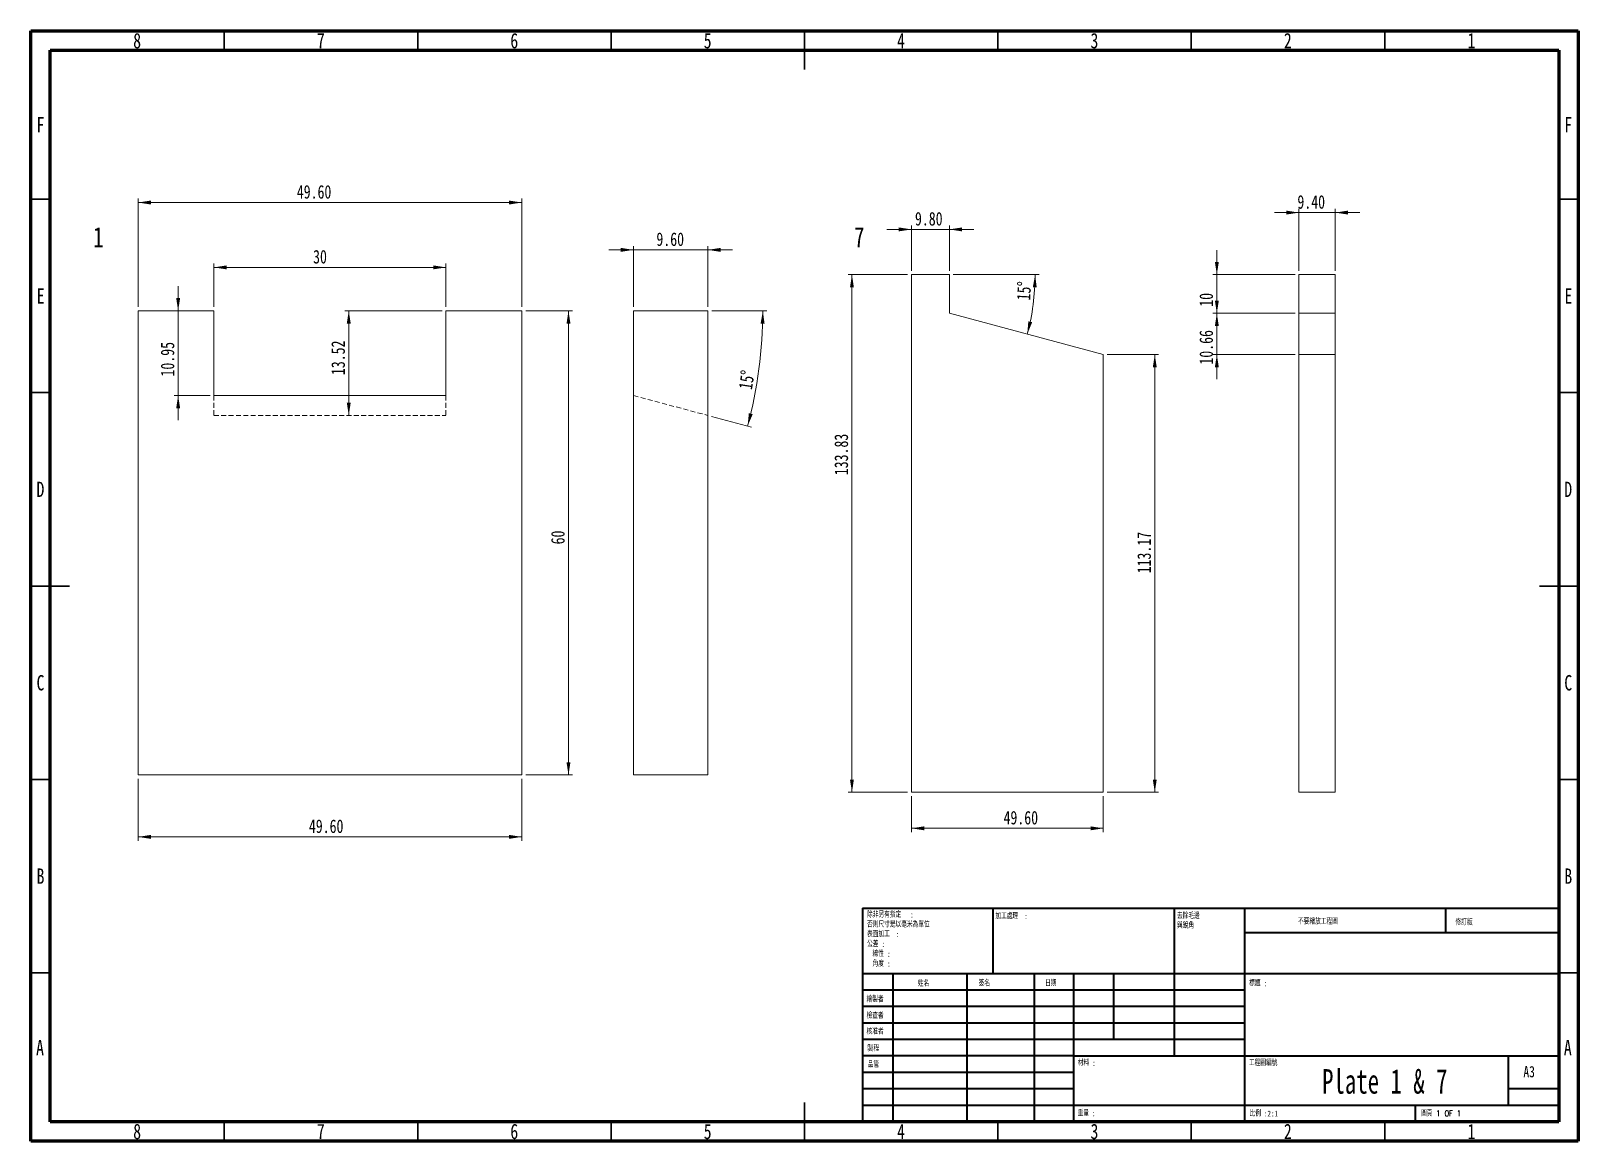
# Model space of a CAD drawing. Header units: millimetres. Extents: x 15 to 415, y 5 to 292.
import ezdxf

# ---------------------------------------------------------------- set-up
doc = ezdxf.new("R2010")
doc.units = ezdxf.units.MM
doc.linetypes.add('HIDDEN', pattern=[1.905, 1.27, -0.635])
doc.styles.add('SLDTEXTSTYLE0', font='TXT', dxfattribs={"width": 0.75})
doc.styles.add('SLDTEXTSTYLE1', font='TXT', dxfattribs={"width": 0.7, "bigfont": 'bigfont'})
doc.styles.add('SLDTEXTSTYLE2', font='TXT', dxfattribs={"width": 0.75, "bigfont": 'bigfont'})
doc.styles.add('SLDTEXTSTYLE3', font='TXT', dxfattribs={"width": 0.666667, "bigfont": 'bigfont'})
doc.styles.add('SLDTEXTSTYLE4', font='TXT', dxfattribs={"width": 0.681818})
doc.dimstyles.new('SLDDIMSTYLE0', dxfattribs={"dimtxt": 3.5, "dimasz": 3.302, "dimexe": 0, "dimexo": 0.0625, "dimgap": 0.875, "dimtad": 1, "dimlfac": 0.5, "dimrnd": 1e-09, "dimzin": 4, "dimdsep": 46, "dimtxsty": 'SLDTEXTSTYLE0', "dimsah": 1, "dimcen": 0.09, "dimadec": 0, "dimazin": 1, "dimtfac": 1, "dimtofl": 0, "dimtmove": 0, "dimatfit": 3, "dimfxl": 0, "dimfrac": 2, "dimtolj": 1, "dimtzin": 12, "dimarcsym": 0})
doc.dimstyles.new('SLDDIMSTYLE1', dxfattribs={"dimtxt": 3.5, "dimasz": 3.302, "dimexe": 0, "dimexo": 0.0625, "dimgap": 0.875, "dimtad": 1, "dimlfac": 0.5, "dimrnd": 1e-09, "dimzin": 12, "dimdsep": 46, "dimtxsty": 'SLDTEXTSTYLE0', "dimsah": 1, "dimcen": 0.09, "dimadec": 0, "dimazin": 3, "dimtfac": 1, "dimtofl": 0, "dimtmove": 0, "dimatfit": 3, "dimfxl": 0, "dimfrac": 2, "dimtolj": 1, "dimtzin": 12, "dimarcsym": 0})
doc.dimstyles.new('SLDDIMSTYLE2', dxfattribs={"dimtxt": 3.5, "dimasz": 3.302, "dimexe": 0, "dimexo": 0.0625, "dimgap": 0.875, "dimtad": 1, "dimlfac": 0.5, "dimrnd": 1e-09, "dimzin": 12, "dimdsep": 46, "dimtxsty": 'SLDTEXTSTYLE0', "dimsah": 1, "dimcen": 0.09, "dimadec": 0, "dimazin": 3, "dimtfac": 1, "dimtmove": 0, "dimatfit": 0, "dimfxl": 0, "dimfrac": 2, "dimtolj": 1, "dimtzin": 12, "dimarcsym": 0})
doc.dimstyles.new('SLDDIMSTYLE3', dxfattribs={"dimtxt": 3.5, "dimasz": 3.302, "dimexe": 0, "dimexo": 0.0625, "dimgap": 0.875, "dimtad": 1, "dimdec": 4, "dimlfac": 0.5, "dimzin": 12, "dimdsep": 46, "dimtxsty": 'SLDTEXTSTYLE0', "dimsah": 1, "dimcen": 0.09, "dimazin": 3, "dimtfac": 1, "dimtofl": 0, "dimtmove": 0, "dimatfit": 3, "dimfxl": 0, "dimfrac": 2, "dimtolj": 1, "dimtzin": 12, "dimarcsym": 0})
doc.dimstyles.new('SLDDIMSTYLE4', dxfattribs={"dimtxt": 3.5, "dimasz": 3.302, "dimexe": 0, "dimexo": 0.0625, "dimgap": 0.875, "dimtad": 1, "dimlfac": 0.5, "dimrnd": 1e-09, "dimzin": 4, "dimdsep": 46, "dimtxsty": 'SLDTEXTSTYLE0', "dimsah": 1, "dimcen": 0.09, "dimadec": 0, "dimazin": 1, "dimtfac": 1, "dimtmove": 0, "dimatfit": 0, "dimfxl": 0, "dimfrac": 2, "dimtolj": 1, "dimtzin": 12, "dimarcsym": 0})
doc.dimstyles.new('SLDDIMSTYLE5', dxfattribs={"dimtxt": 3.5, "dimasz": 3.302, "dimexe": 0, "dimexo": 0.0625, "dimgap": 0.875, "dimtad": 1, "dimdec": 4, "dimzin": 12, "dimdsep": 46, "dimtxsty": 'SLDTEXTSTYLE0', "dimsah": 1, "dimcen": 0.09, "dimazin": 3, "dimtfac": 1, "dimtofl": 0, "dimtmove": 0, "dimatfit": 3, "dimfxl": 0, "dimfrac": 2, "dimtolj": 1, "dimtzin": 12, "dimarcsym": 0})
doc.dimstyles.new('SLDDIMSTYLE6', dxfattribs={"dimtxt": 3.5, "dimasz": 3.302, "dimexe": 0, "dimexo": 0.0625, "dimgap": 0.875, "dimtad": 1, "dimrnd": 1e-09, "dimzin": 12, "dimdsep": 46, "dimtxsty": 'SLDTEXTSTYLE0', "dimsah": 1, "dimcen": 0.09, "dimadec": 0, "dimazin": 3, "dimtfac": 1, "dimtofl": 0, "dimtmove": 0, "dimatfit": 3, "dimfxl": 0, "dimfrac": 2, "dimtolj": 1, "dimtzin": 12, "dimarcsym": 0})
doc.dimstyles.new('SLDDIMSTYLE7', dxfattribs={"dimtxt": 3.5, "dimasz": 3.302, "dimexe": 0, "dimexo": 0.0625, "dimgap": 0.875, "dimtad": 1, "dimrnd": 1e-09, "dimzin": 4, "dimdsep": 46, "dimtxsty": 'SLDTEXTSTYLE0', "dimsah": 1, "dimcen": 0.09, "dimadec": 0, "dimazin": 1, "dimtfac": 1, "dimtofl": 0, "dimtmove": 0, "dimatfit": 3, "dimfxl": 0, "dimfrac": 2, "dimtolj": 1, "dimtzin": 12, "dimarcsym": 0})
doc.dimstyles.new('SLDDIMSTYLE8', dxfattribs={"dimtxt": 3.5, "dimasz": 3.302, "dimexe": 0, "dimexo": 0.0625, "dimgap": 0.875, "dimtad": 1, "dimrnd": 1e-09, "dimzin": 4, "dimdsep": 46, "dimtxsty": 'SLDTEXTSTYLE0', "dimsah": 1, "dimcen": 0.09, "dimadec": 0, "dimazin": 1, "dimtfac": 1, "dimtmove": 0, "dimatfit": 0, "dimfxl": 0, "dimfrac": 2, "dimtolj": 1, "dimtzin": 12, "dimarcsym": 0})
doc.dimstyles.new('SLDDIMSTYLE9', dxfattribs={"dimtxt": 3.5, "dimasz": 3.302, "dimexe": 0, "dimexo": 0.0625, "dimgap": 0.875, "dimtad": 1, "dimrnd": 1e-09, "dimzin": 12, "dimdsep": 46, "dimtxsty": 'SLDTEXTSTYLE0', "dimsah": 1, "dimcen": 0.09, "dimadec": 0, "dimazin": 3, "dimtfac": 1, "dimtmove": 0, "dimatfit": 0, "dimfxl": 0, "dimfrac": 2, "dimtolj": 1, "dimtzin": 12, "dimarcsym": 0})

# ---------------------------------------------------------------- blocks, each defined once
blk = doc.blocks.new('SW_NOTE_0')
at = {"color": 0, "linetype": 'Continuous', "lineweight": 0, "char_height": 1.5, "attachment_point": 1}
for s, insert, style in [('\\M+18F9C\\M+194F1另\\M+1974C\\M+18E77\\M+192E8', (0, 1.93), 'SLDTEXTSTYLE1'), (':', (11.13, 1.89), 'SLDTEXTSTYLE0'), ('\\M+1955C\\M+196CA\\M+189C1\\M+18D48', (0, -3.11), 'SLDTEXTSTYLE1'), ('\\M+194DB\\M+191A5\\M+18EDA\\M+190A1\\M+190A5\\M+188C8\\M+19F7C\\M+195C4\\M+188D7\\M+19A64\\M+188CA', (0, -0.61), 'SLDTEXTSTYLE1'), (':', (7.43, -3.15), 'SLDTEXTSTYLE0'), ('\\M+18CF6\\M+18DB7', (0, -5.65), 'SLDTEXTSTYLE1'), (':', (3.72, -5.7), 'SLDTEXTSTYLE0'), ('\\M+190FC\\M+190AB', (1.41, -8.2), 'SLDTEXTSTYLE1'), ('\\M+18A70\\M+19378', (1.41, -10.74), 'SLDTEXTSTYLE1'), (':', (5.17, -10.79), 'SLDTEXTSTYLE0'), (':', (5.18, -8.24), 'SLDTEXTSTYLE0')]:
    blk.add_mtext(s, dxfattribs=dict(at, insert=insert, style=style))
blk = doc.blocks.new('SW_NOTE_1')
at = {"color": 0, "linetype": 'Continuous', "lineweight": 0, "char_height": 1.5, "attachment_point": 1}
for s, insert, style in [('\\M+189C1\\M+18D48\\M+1997C\\M+1979D', (0, 1.93), 'SLDTEXTSTYLE1'), (':', (7.44, 1.89), 'SLDTEXTSTYLE0')]:
    blk.add_mtext(s, dxfattribs=dict(at, insert=insert, style=style))
blk = doc.blocks.new('SW_NOTE_2')
at = {"color": 0, "linetype": 'Continuous', "lineweight": 0, "char_height": 1.5, "attachment_point": 1, "style": 'SLDTEXTSTYLE1'}
for s, insert in [('\\M+18B8E\\M+18F9C\\M+196D1\\M+1E7B2', (0, 1.93)), ('\\M+1E46F銳\\M+18A70', (0, -0.57))]:
    blk.add_mtext(s, dxfattribs=dict(at, insert=insert))
blk = doc.blocks.new('SW_NOTE_3')
at = {"color": 0, "linetype": 'Continuous', "lineweight": 0, "char_height": 1.5, "attachment_point": 1}
for s, insert, style in [('\\M+18DDE\\M+197BF', (0, 1.93), 'SLDTEXTSTYLE1'), (':', (3.72, 1.89), 'SLDTEXTSTYLE0')]:
    blk.add_mtext(s, dxfattribs=dict(at, insert=insert, style=style))
blk = doc.blocks.new('SW_NOTE_4')
at = {"color": 0, "linetype": 'Continuous', "lineweight": 0, "char_height": 1.5, "attachment_point": 1}
for s, insert, style in [('\\M+19557\\M+191E8', (0, 1.93), 'SLDTEXTSTYLE1'), (':', (3.72, 1.89), 'SLDTEXTSTYLE0')]:
    blk.add_mtext(s, dxfattribs=dict(at, insert=insert, style=style))
blk = doc.blocks.new('SW_NOTE_5')
at = {"color": 0, "linetype": 'Continuous', "lineweight": 0, "char_height": 1.5, "attachment_point": 1}
for s, insert, style in [('\\M+194E4\\M+197E1', (0, 1.93), 'SLDTEXTSTYLE1'), (':2:1', (3.7, 1.89), 'SLDTEXTSTYLE0')]:
    blk.add_mtext(s, dxfattribs=dict(at, insert=insert, style=style))
blk = doc.blocks.new('SW_NOTE_6')
at = {"color": 0, "linetype": 'Continuous', "lineweight": 0, "attachment_point": 1}
for s, insert, char_height, style in [('\\M+18F64\\M+197CA', (0, 1.93), 1.4986, 'SLDTEXTSTYLE1'), (':', (3.7, 1.89), 1.5, 'SLDTEXTSTYLE0')]:
    blk.add_mtext(s, dxfattribs=dict(at, insert=insert, char_height=char_height, style=style))
blk = doc.blocks.new('_D')
at = {"color": 7, "linetype": 'Continuous', "lineweight": 0}
for p, q in [((42.71, 98.64), (42.71, 82.64)), ((141.91, 98.64), (141.91, 82.64)), ((42.71, 83.64), (141.91, 83.64))]:
    blk.add_line(p, q, dxfattribs=at)
for points in [[(42.71, 83.64), (46.01, 83.13), (46.01, 84.15)], [(141.91, 83.64), (138.6, 84.15), (138.6, 83.13)]]:
    blk.add_solid(points, dxfattribs=at)
at = {"color": 7, "linetype": 'Continuous', "lineweight": 0, "insert": (86.86, 88.15), "char_height": 3.5, "attachment_point": 1, "style": 'SLDTEXTSTYLE0'}
blk.add_mtext('49.60', dxfattribs=at)
blk = doc.blocks.new('_D_1')
at = {"color": 7, "linetype": 'Continuous', "lineweight": 0}
for p, q in [((142.91, 219.64), (154.98, 219.64)), ((153.98, 219.64), (153.98, 99.64)), ((142.91, 99.64), (154.98, 99.64))]:
    blk.add_line(p, q, dxfattribs=at)
for points in [[(153.98, 219.64), (153.47, 216.34), (154.49, 216.34)], [(153.98, 99.64), (154.49, 102.94), (153.47, 102.94)]]:
    blk.add_solid(points, dxfattribs=at)
at = {"color": 7, "linetype": 'Continuous', "lineweight": 0, "insert": (149.47, 159.26), "char_height": 3.5, "attachment_point": 1, "rotation": 90, "style": 'SLDTEXTSTYLE0'}
blk.add_mtext('60', dxfattribs=at)
blk = doc.blocks.new('_D_2')
at = {"color": 7, "linetype": 'Continuous', "lineweight": 0}
for p, q in [((121.31, 219.64), (96.17, 219.64)), ((97.17, 192.6), (97.17, 219.64))]:
    blk.add_line(p, q, dxfattribs=at)
for points in [[(97.17, 219.64), (96.66, 216.34), (97.68, 216.34)], [(97.17, 192.6), (97.68, 195.9), (96.66, 195.9)]]:
    blk.add_solid(points, dxfattribs=at)
at = {"color": 7, "linetype": 'Continuous', "lineweight": 0, "insert": (92.66, 203.03), "char_height": 3.5, "attachment_point": 1, "rotation": 90, "style": 'SLDTEXTSTYLE0'}
blk.add_mtext('13.52', dxfattribs=at)
blk = doc.blocks.new('_D_3')
at = {"color": 7, "linetype": 'Continuous', "lineweight": 0}
for p, q in [((53.06, 219.64), (53.06, 225.99)), ((53.06, 197.74), (53.06, 219.64)), ((61.31, 197.74), (52.06, 197.74)), ((53.06, 197.74), (53.06, 191.39))]:
    blk.add_line(p, q, dxfattribs=at)
for points in [[(53.06, 219.64), (53.57, 222.94), (52.55, 222.94)], [(53.06, 197.74), (52.55, 194.44), (53.57, 194.44)]]:
    blk.add_solid(points, dxfattribs=at)
at = {"color": 7, "linetype": 'Continuous', "lineweight": 0, "insert": (48.55, 202.66), "char_height": 3.5, "attachment_point": 1, "rotation": 90, "style": 'SLDTEXTSTYLE0'}
blk.add_mtext('10.95', dxfattribs=at)
blk = doc.blocks.new('_D_4')
at = {"color": 7, "linetype": 'Continuous', "lineweight": 0}
for p, q in [((42.71, 220.64), (42.71, 248.64)), ((141.91, 220.64), (141.91, 248.64)), ((141.91, 247.64), (42.71, 247.64))]:
    blk.add_line(p, q, dxfattribs=at)
for points in [[(42.71, 247.64), (46.01, 247.13), (46.01, 248.15)], [(141.91, 247.64), (138.6, 248.15), (138.6, 247.13)]]:
    blk.add_solid(points, dxfattribs=at)
at = {"color": 7, "linetype": 'Continuous', "lineweight": 0, "insert": (83.74, 252.15), "char_height": 3.5, "attachment_point": 1, "style": 'SLDTEXTSTYLE0'}
blk.add_mtext('49.60', dxfattribs=at)
blk = doc.blocks.new('_D_5')
at = {"color": 7, "linetype": 'Continuous', "lineweight": 0}
for p, q in [((62.31, 220.64), (62.31, 231.87)), ((62.31, 230.87), (122.31, 230.87)), ((122.31, 220.64), (122.31, 231.87))]:
    blk.add_line(p, q, dxfattribs=at)
for points in [[(62.31, 230.87), (65.61, 230.36), (65.61, 231.38)], [(122.31, 230.87), (119, 231.38), (119, 230.36)]]:
    blk.add_solid(points, dxfattribs=at)
at = {"color": 7, "linetype": 'Continuous', "lineweight": 0, "insert": (87.95, 235.38), "char_height": 3.5, "attachment_point": 1, "style": 'SLDTEXTSTYLE0'}
blk.add_mtext('30', dxfattribs=at)
blk = doc.blocks.new('_D_6')
at = {"color": 7, "linetype": 'Continuous', "lineweight": 0}
for p, q in [((191, 219.64), (205.22, 219.64)), ((190.97, 192.34), (201.26, 189.58))]:
    blk.add_line(p, q, dxfattribs=at)
blk.add_arc((89.07, 219.64), 115.15, 345, 0, dxfattribs=at)
for points in [[(204.22, 219.64), (203.66, 216.35), (204.68, 216.33)], [(200.3, 189.84), (201.6, 192.92), (200.61, 193.17)]]:
    blk.add_solid(points, dxfattribs=at)
at = {"color": 7, "linetype": 'Continuous', "lineweight": 0, "insert": (197.94, 199.64), "char_height": 3.5, "attachment_point": 1, "rotation": 81.4123, "style": 'SLDTEXTSTYLE0'}
blk.add_mtext('15°', dxfattribs=at)
blk = doc.blocks.new('_D_7')
at = {"color": 7, "linetype": 'Continuous', "lineweight": 0}
for p, q in [((170.8, 220.64), (170.8, 236.4)), ((190, 220.64), (190, 236.4)), ((170.8, 235.4), (164.45, 235.4)), ((170.8, 235.4), (190, 235.4)), ((190, 235.4), (196.35, 235.4))]:
    blk.add_line(p, q, dxfattribs=at)
for points in [[(170.8, 235.4), (167.5, 235.91), (167.5, 234.89)], [(190, 235.4), (193.3, 234.89), (193.3, 235.91)]]:
    blk.add_solid(points, dxfattribs=at)
at = {"color": 7, "linetype": 'Continuous', "lineweight": 0, "insert": (176.71, 239.91), "char_height": 3.5, "attachment_point": 1, "style": 'SLDTEXTSTYLE0'}
blk.add_mtext('9.60', dxfattribs=at)
blk = doc.blocks.new('_D_8')
at = {"color": 7, "linetype": 'Continuous', "lineweight": 0}
blk.add_line((253.45, 229), (275.63, 229), dxfattribs=at)
blk.add_arc((215.13, 229), 59.49, 345, 0, dxfattribs=at)
for points in [[(274.63, 229), (274.03, 225.71), (275.04, 225.68)], [(272.6, 213.6), (273.86, 216.69), (272.87, 216.93)]]:
    blk.add_solid(points, dxfattribs=at)
at = {"color": 7, "linetype": 'Continuous', "lineweight": 0, "insert": (269.84, 222.46), "char_height": 3.5, "attachment_point": 1, "rotation": 86.854, "style": 'SLDTEXTSTYLE0'}
blk.add_mtext('15°', dxfattribs=at)
blk = doc.blocks.new('_D_9')
at = {"color": 7, "linetype": 'Continuous', "lineweight": 0}
for p, q in [((241.65, 229), (226.27, 229)), ((227.27, 229), (227.27, 95.17)), ((241.65, 95.17), (226.27, 95.17))]:
    blk.add_line(p, q, dxfattribs=at)
for points in [[(227.27, 229), (226.76, 225.69), (227.77, 225.69)], [(227.27, 95.17), (227.77, 98.47), (226.76, 98.47)]]:
    blk.add_solid(points, dxfattribs=at)
at = {"color": 7, "linetype": 'Continuous', "lineweight": 0, "insert": (222.75, 177.15), "char_height": 3.5, "attachment_point": 1, "rotation": 90, "style": 'SLDTEXTSTYLE0'}
blk.add_mtext('133.83', dxfattribs=at)
blk = doc.blocks.new('_D_10')
at = {"color": 7, "linetype": 'Continuous', "lineweight": 0}
for p, q in [((242.65, 94.17), (242.65, 84.85)), ((292.25, 94.17), (292.25, 84.85)), ((242.65, 85.85), (292.25, 85.85))]:
    blk.add_line(p, q, dxfattribs=at)
for points in [[(242.65, 85.85), (245.96, 85.34), (245.96, 86.36)], [(292.25, 85.85), (288.95, 86.36), (288.95, 85.34)]]:
    blk.add_solid(points, dxfattribs=at)
at = {"color": 7, "linetype": 'Continuous', "lineweight": 0, "insert": (266.46, 90.36), "char_height": 3.5, "attachment_point": 1, "style": 'SLDTEXTSTYLE0'}
blk.add_mtext('49.60', dxfattribs=at)
blk = doc.blocks.new('_D_11')
at = {"color": 7, "linetype": 'Continuous', "lineweight": 0}
for p, q in [((293.25, 208.33), (306.56, 208.33)), ((305.56, 208.33), (305.56, 95.17)), ((293.25, 95.17), (306.56, 95.17))]:
    blk.add_line(p, q, dxfattribs=at)
for points in [[(305.56, 208.33), (305.06, 205.03), (306.07, 205.03)], [(305.56, 95.17), (306.07, 98.47), (305.06, 98.47)]]:
    blk.add_solid(points, dxfattribs=at)
at = {"color": 7, "linetype": 'Continuous', "lineweight": 0, "insert": (301.05, 151.77), "char_height": 3.5, "attachment_point": 1, "rotation": 90, "style": 'SLDTEXTSTYLE0'}
blk.add_mtext('113.17', dxfattribs=at)
blk = doc.blocks.new('_D_12')
at = {"color": 7, "linetype": 'Continuous', "lineweight": 0}
for p, q in [((242.65, 240.69), (236.3, 240.69)), ((242.65, 230), (242.65, 241.69)), ((242.65, 240.69), (252.45, 240.69)), ((252.45, 230), (252.45, 241.69)), ((252.45, 240.69), (258.8, 240.69))]:
    blk.add_line(p, q, dxfattribs=at)
for points in [[(242.65, 240.69), (239.35, 241.2), (239.35, 240.18)], [(252.45, 240.69), (255.76, 240.18), (255.76, 241.2)]]:
    blk.add_solid(points, dxfattribs=at)
at = {"color": 7, "linetype": 'Continuous', "lineweight": 0, "insert": (243.56, 245.2), "char_height": 3.5, "attachment_point": 1, "style": 'SLDTEXTSTYLE0'}
blk.add_mtext('9.80', dxfattribs=at)
blk = doc.blocks.new('_D_13')
at = {"color": 7, "linetype": 'Continuous', "lineweight": 0}
for p, q in [((321.61, 229), (321.61, 235.35)), ((341.84, 229), (320.61, 229)), ((321.61, 229), (321.61, 219)), ((341.84, 219), (320.61, 219)), ((321.61, 219), (321.61, 212.65))]:
    blk.add_line(p, q, dxfattribs=at)
for points in [[(321.61, 229), (322.12, 232.3), (321.1, 232.3)], [(321.61, 219), (321.1, 215.69), (322.12, 215.69)]]:
    blk.add_solid(points, dxfattribs=at)
at = {"color": 7, "linetype": 'Continuous', "lineweight": 0, "insert": (317.1, 220.7), "char_height": 3.5, "attachment_point": 1, "rotation": 90, "style": 'SLDTEXTSTYLE0'}
blk.add_mtext('10', dxfattribs=at)
blk = doc.blocks.new('_D_14')
at = {"color": 7, "linetype": 'Continuous', "lineweight": 0}
for p, q in [((321.61, 219), (321.61, 225.35)), ((341.84, 219), (320.61, 219)), ((321.61, 208.33), (321.61, 219)), ((341.84, 208.33), (320.61, 208.33)), ((321.61, 208.33), (321.61, 201.98))]:
    blk.add_line(p, q, dxfattribs=at)
for points in [[(321.61, 219), (322.12, 222.3), (321.1, 222.3)], [(321.61, 208.33), (321.1, 205.03), (322.12, 205.03)]]:
    blk.add_solid(points, dxfattribs=at)
at = {"color": 7, "linetype": 'Continuous', "lineweight": 0, "insert": (317.1, 205.74), "char_height": 3.5, "attachment_point": 1, "rotation": 90, "style": 'SLDTEXTSTYLE0'}
blk.add_mtext('10.66', dxfattribs=at)
blk = doc.blocks.new('_D_15')
at = {"color": 7, "linetype": 'Continuous', "lineweight": 0}
for p, q in [((342.84, 245.04), (336.49, 245.04)), ((342.84, 230), (342.84, 246.04)), ((342.84, 245.04), (352.24, 245.04)), ((352.24, 230), (352.24, 246.04)), ((352.24, 245.04), (358.59, 245.04))]:
    blk.add_line(p, q, dxfattribs=at)
for points in [[(342.84, 245.04), (339.54, 245.55), (339.54, 244.53)], [(352.24, 245.04), (355.54, 244.53), (355.54, 245.55)]]:
    blk.add_solid(points, dxfattribs=at)
at = {"color": 7, "linetype": 'Continuous', "lineweight": 0, "insert": (342.44, 249.55), "char_height": 3.5, "attachment_point": 1, "style": 'SLDTEXTSTYLE0'}
blk.add_mtext('9.40', dxfattribs=at)

msp = doc.modelspace()

# ---------------------------------------------------------------- linework, layer by layer
at = {"color": 7, "linetype": 'Continuous', "lineweight": 60}
for p, q in [((15, 5), (15, 292)), ((15, 292), (415, 292)), ((415, 292), (415, 5)), ((20, 10), (20, 287)), ((20, 287), (410, 287)), ((410, 287), (410, 10)), ((410, 10), (20, 10)), ((415, 5), (15, 5))]:
    msp.add_line(p, q, dxfattribs=at)
at = {"color": 7, "linetype": 'Continuous', "lineweight": 30}
for p, q in [((65, 287), (65, 292)), ((115, 287), (115, 292)), ((165, 287), (165, 292)), ((215, 292), (215, 282)), ((215, 287), (215, 292)), ((265, 287), (265, 292)), ((315, 287), (315, 292)), ((365, 287), (365, 292)), ((20, 248.5), (15, 248.5)), ((410, 248.5), (415, 248.5)), ((20, 198.5), (15, 198.5)), ((410, 198.5), (415, 198.5)), ((15, 148.5), (25, 148.5)), ((20, 148.5), (15, 148.5)), ((415, 148.5), (405, 148.5)), ((410, 148.5), (415, 148.5)), ((20, 98.5), (15, 98.5)), ((410, 98.5), (415, 98.5)), ((20, 48.5), (15, 48.5)), ((410, 48.5), (415, 48.5)), ((215, 5), (215, 15)), ((65, 10), (65, 5)), ((115, 10), (115, 5)), ((165, 10), (165, 5)), ((215, 10), (215, 5)), ((265, 10), (265, 5)), ((315, 10), (315, 5)), ((365, 10), (365, 5))]:
    msp.add_line(p, q, dxfattribs=at)
at = {"color": 7, "linetype": 'Continuous', "lineweight": 15}
for p, q in [((242.65414, 228.99507), (242.65414, 95.16507)), ((242.65414, 228.99507), (252.45414, 228.99507)), ((252.45414, 228.99507), (252.45414, 218.99507)), ((342.84172, 228.99507), (352.24172, 228.99507)), ((342.84172, 228.99507), (342.84172, 218.99507)), ((352.24172, 228.99507), (352.24172, 218.99507)), ((42.70607, 219.64262), (42.70607, 99.64262)), ((42.70607, 219.64262), (62.30607, 219.64262)), ((62.30607, 219.64262), (62.30607, 197.74262)), ((122.30607, 219.64262), (122.30607, 197.74262)), ((122.30607, 219.64262), (141.90607, 219.64262)), ((141.90607, 219.64262), (141.90607, 99.64262)), ((170.80241, 219.64262), (170.80241, 99.64262)), ((170.80241, 219.64262), (190.00241, 219.64262)), ((190.00241, 219.64262), (190.00241, 99.64262)), ((292.25414, 208.33069), (252.45414, 218.99507)), ((342.84172, 218.99507), (352.24172, 218.99507)), ((342.84172, 208.33069), (342.84172, 218.99507)), ((352.24172, 208.33069), (352.24172, 218.99507)), ((292.25414, 208.33069), (292.25414, 95.16507)), ((342.84172, 208.33069), (342.84172, 95.16507)), ((342.84172, 208.33069), (352.24172, 208.33069)), ((352.24172, 208.33069), (352.24172, 95.16507)), ((62.30607, 197.74262), (122.30607, 197.74262)), ((42.70607, 99.64262), (141.90607, 99.64262)), ((170.80241, 99.64262), (190.00241, 99.64262)), ((242.65414, 95.16507), (292.25414, 95.16507)), ((342.84172, 95.16507), (352.24172, 95.16507))]:
    msp.add_line(p, q, dxfattribs=at)
at = {"color": 7, "linetype": 'HIDDEN', "lineweight": 0}
for p, q in [((62.30607, 197.74262), (62.30607, 192.598)), ((122.30607, 197.74262), (122.30607, 192.598)), ((170.80241, 197.74262), (190.00241, 192.598)), ((62.30607, 192.598), (122.30607, 192.598))]:
    msp.add_line(p, q, dxfattribs=at)
at = {"color": 7, "linetype": 'Continuous', "lineweight": 40}
for p, q in [((230, 65.25), (410, 65.25)), ((230, 65.25), (230, 10)), ((263.8, 48.25), (263.8, 65.25)), ((310.6, 65.25), (310.6, 27)), ((328.8, 65.25), (328.8, 10)), ((380.8, 58.875), (380.8, 65.25)), ((410, 58.875), (328.8, 58.875)), ((410, 48.25), (230, 48.25)), ((237.8, 48.25), (237.8, 10)), ((256.99095, 48.25), (256.99095, 10)), ((274.39893, 48.25), (274.39893, 10)), ((284.6, 10), (284.6, 48.25)), ((295, 31.25), (295, 48.25)), ((328.8, 44), (230, 44)), ((328.8, 39.75), (230, 39.75)), ((328.8, 35.5), (230, 35.5)), ((328.8, 31.25), (230, 31.25)), ((284.6, 27), (230, 27)), ((284.6, 27), (410, 27)), ((397, 14.25), (397, 27)), ((284.6, 22.74993), (230, 22.74993)), ((284.6, 18.5), (230, 18.5)), ((410, 18.5), (397, 18.5)), ((230, 14.25), (410, 14.25)), ((373, 10), (373, 14.25))]:
    msp.add_line(p, q, dxfattribs=at)

# ---------------------------------------------------------------- block references
at = {"color": 7, "linetype": 'Continuous', "lineweight": 0}
for name, p in [('SW_NOTE_0', (231.18453, 62.38128)), ('SW_NOTE_1', (264.37129, 61.98567)), ('SW_NOTE_2', (311.30922, 62.06949)), ('SW_NOTE_4', (329.95619, 44.64258)), ('SW_NOTE_3', (285.64586, 24.05245)), ('SW_NOTE_6', (285.61781, 11.01752)), ('SW_NOTE_5', (330.07397, 10.96649))]:
    msp.add_blockref(name, p, dxfattribs=at)

# ---------------------------------------------------------------- texts
for s, insert, char_height, attachment_point, style in [('8', (42.46004, 291.47393), 3.96875, 2, 'SLDTEXTSTYLE0'), ('7', (89.96004, 291.47393), 3.96875, 2, 'SLDTEXTSTYLE0'), ('6', (139.96004, 291.47393), 3.96875, 2, 'SLDTEXTSTYLE0'), ('5', (189.96004, 291.47393), 3.96875, 2, 'SLDTEXTSTYLE0'), ('4', (239.96004, 291.47393), 3.96875, 2, 'SLDTEXTSTYLE0'), ('3', (289.96004, 291.47393), 3.96875, 2, 'SLDTEXTSTYLE0'), ('2', (339.96004, 291.47393), 3.96875, 2, 'SLDTEXTSTYLE0'), ('1', (387.46004, 291.47393), 3.96875, 2, 'SLDTEXTSTYLE0'), ('F', (17.45774, 269.72393), 3.96875, 2, 'SLDTEXTSTYLE0'), ('F', (412.45774, 269.72393), 3.96875, 2, 'SLDTEXTSTYLE0'), ('1', (31.08442, 241.33328), 5.29167, 1, 'SLDTEXTSTYLE0'), ('7', (227.80528, 241.33328), 5.29167, 1, 'SLDTEXTSTYLE0'), ('E', (17.50781, 225.47393), 3.96875, 2, 'SLDTEXTSTYLE0'), ('E', (412.50781, 225.47393), 3.96875, 2, 'SLDTEXTSTYLE0'), ('D', (17.45269, 175.47393), 3.96875, 2, 'SLDTEXTSTYLE0'), ('D', (412.45269, 175.47393), 3.96875, 2, 'SLDTEXTSTYLE0'), ('C', (17.45866, 125.47393), 3.96875, 2, 'SLDTEXTSTYLE0'), ('C', (412.45866, 125.47393), 3.96875, 2, 'SLDTEXTSTYLE0'), ('B', (17.4706, 75.47393), 3.96875, 2, 'SLDTEXTSTYLE0'), ('B', (412.4706, 75.47393), 3.96875, 2, 'SLDTEXTSTYLE0'), ('\\M+19573\\M+19776\\M+18F6B\\M+195FA\\M+18D48\\M+192F6\\M+19AA4', (342.61464, 62.53299), 1.5, 1, 'SLDTEXTSTYLE1'), ('\\M+18F43\\M+192F9\\M+194C5', (383.32758, 62.33491), 1.5, 1, 'SLDTEXTSTYLE1'), ('\\M+190A9\\M+196BC', (244.32224, 46.50148), 1.5, 1, 'SLDTEXTSTYLE1'), ('\\M+1E2D3\\M+196BC', (260.03359, 46.56176), 1.5, 1, 'SLDTEXTSTYLE1'), ('\\M+193FA\\M+18AFA', (277.2147, 46.57618), 1.5, 1, 'SLDTEXTSTYLE1'), ('\\M+1E389\\M+190BB\\M+18ED2', (231.04118, 42.42853), 1.5, 1, 'SLDTEXTSTYLE1'), ('\\M+19EFB查\\M+18ED2', (231.04078, 38.2056), 1.5, 1, 'SLDTEXTSTYLE1'), ('\\M+18A6A\\M+18F79\\M+18ED2', (231.04, 34.10962), 1.5, 1, 'SLDTEXTSTYLE1'), ('A', (17.33969, 31.16768), 3.96875, 2, 'SLDTEXTSTYLE0'), ('\\M+190BB\\M+192F6', (231.20394, 29.71578), 1.5, 1, 'SLDTEXTSTYLE2'), ('A', (412.33969, 31.16768), 3.96875, 2, 'SLDTEXTSTYLE0'), ('\\M+19569\\M+18AC7', (231.34157, 25.54841), 1.5, 1, 'SLDTEXTSTYLE1'), ('\\M+18D48\\M+192F6\\M+19AA4\\M+195D2\\M+1E56A', (329.9065, 25.98606), 1.5, 1, 'SLDTEXTSTYLE1'), ('A3', (400.87116, 24.40639), 2.910417, 1, 'SLDTEXTSTYLE0'), ('Plate 1 & 7', (365.01583, 23.60691), 6.35, 2, 'SLDTEXTSTYLE4'), ('\\M+19AA4\\M+195C5 1 OF 1', (374.47829, 12.90009), 1.5, 1, 'SLDTEXTSTYLE3'), ('8', (42.46004, 9.47393), 3.96875, 2, 'SLDTEXTSTYLE0'), ('7', (89.96004, 9.47393), 3.96875, 2, 'SLDTEXTSTYLE0'), ('6', (139.96004, 9.47393), 3.96875, 2, 'SLDTEXTSTYLE0'), ('5', (189.96004, 9.47393), 3.96875, 2, 'SLDTEXTSTYLE0'), ('4', (239.96004, 9.47393), 3.96875, 2, 'SLDTEXTSTYLE0'), ('3', (289.96004, 9.47393), 3.96875, 2, 'SLDTEXTSTYLE0'), ('2', (339.96004, 9.47393), 3.96875, 2, 'SLDTEXTSTYLE0'), ('1', (387.46004, 9.47393), 3.96875, 2, 'SLDTEXTSTYLE0')]:
    msp.add_mtext(s, dxfattribs=dict(at, insert=insert, char_height=char_height, attachment_point=attachment_point, style=style))

# ---------------------------------------------------------------- dimensions: what is measured, and where the dimension line sits
for base, p1, p2, dimstyle, picture, middle in [((42.70607, 247.64262), (141.90607, 219.64262), (42.70607, 219.64262), 'SLDDIMSTYLE0', '_D_4', (89.55926, 247.64262)), ((352.24172, 245.04135), (342.84172, 228.99507), (352.24172, 228.99507), 'SLDDIMSTYLE8', '_D_15', (346.96855, 245.04135)), ((252.45414, 240.68819), (242.65414, 228.99507), (252.45414, 228.99507), 'SLDDIMSTYLE8', '_D_12', (248.08951, 240.68819)), ((190.00241, 235.4022), (170.80241, 219.64262), (190.00241, 219.64262), 'SLDDIMSTYLE4', '_D_7', (181.23733, 235.4022)), ((122.30607, 230.8704), (62.30607, 219.64262), (122.30607, 219.64262), 'SLDDIMSTYLE1', '_D_5', (90.53437, 230.8704)), ((292.25414, 85.84857), (242.65414, 95.16507), (292.25414, 95.16507), 'SLDDIMSTYLE7', '_D_10', (272.28178, 85.84857))]:
    dim = msp.add_linear_dim(base=base, p1=p1, p2=p2, dimstyle=dimstyle, dxfattribs=at)
    dim.commit()
    dim.dimension.update_dxf_attribs({"geometry": picture, "text_midpoint": middle, "dimtype": 160})
for base, p1, p2, angle, dimstyle, picture, middle in [((321.60776, 218.99507), (342.84172, 228.99507), (342.84172, 218.99507), 90, 'SLDDIMSTYLE9', '_D_13', (321.60776, 223.29088)), ((227.26583, 95.16507), (242.65414, 228.99507), (242.65414, 95.16507), 90, 'SLDDIMSTYLE6', '_D_9', (227.26583, 184.2611)), ((53.05911, 219.64262), (62.30607, 197.74262), (62.30607, 219.64262), 90, 'SLDDIMSTYLE2', '_D_3', (53.05911, 208.47767)), ((321.60776, 218.99507), (342.84172, 208.33069), (342.84172, 218.99507), 90, 'SLDDIMSTYLE9', '_D_14', (321.60776, 211.558)), ((97.17078, 219.64262), (122.30607, 192.598), (122.30607, 219.64262), 90, 'SLDDIMSTYLE1', '_D_2', (97.17078, 208.84527)), ((153.97834, 99.64262), (141.90607, 219.64262), (141.90607, 99.64262), 90, 'SLDDIMSTYLE1', '_D_1', (153.97834, 161.84356)), ((305.56484, 95.16507), (292.25414, 208.33069), (292.25414, 95.16507), 90, 'SLDDIMSTYLE6', '_D_11', (305.56484, 158.87977)), ((141.90607, 83.64262), (42.70607, 99.64262), (141.90607, 99.64262), 0, 'SLDDIMSTYLE0', '_D', (92.67612, 83.64262))]:
    dim = msp.add_linear_dim(base=base, p1=p1, p2=p2, angle=angle, dimstyle=dimstyle, dxfattribs=at)
    dim.commit()
    dim.dimension.update_dxf_attribs({"geometry": picture, "text_midpoint": middle, "dimtype": 160})
for base, line1, line2, dimstyle, picture, middle in [((274.11713, 221.22974), ((252.45414, 218.99507), (292.25414, 208.33069)), ((242.65414, 228.99507), (252.45414, 228.99507)), 'SLDDIMSTYLE5', '_D_8', (274.53644, 225.73013)), ((203.23394, 204.61272), ((190.00241, 219.64262), (170.80241, 219.64262)), ((190.00241, 192.598), (170.80241, 197.74262)), 'SLDDIMSTYLE3', '_D_6', (202.92806, 202.44827))]:
    dim = msp.add_angular_dim_2l(base=base, line1=line1, line2=line2, dimstyle=dimstyle, dxfattribs=at)
    dim.commit()
    dim.dimension.update_dxf_attribs({"geometry": picture, "text_midpoint": middle, "dimtype": 162})

doc.saveas('drawing.dxf')
